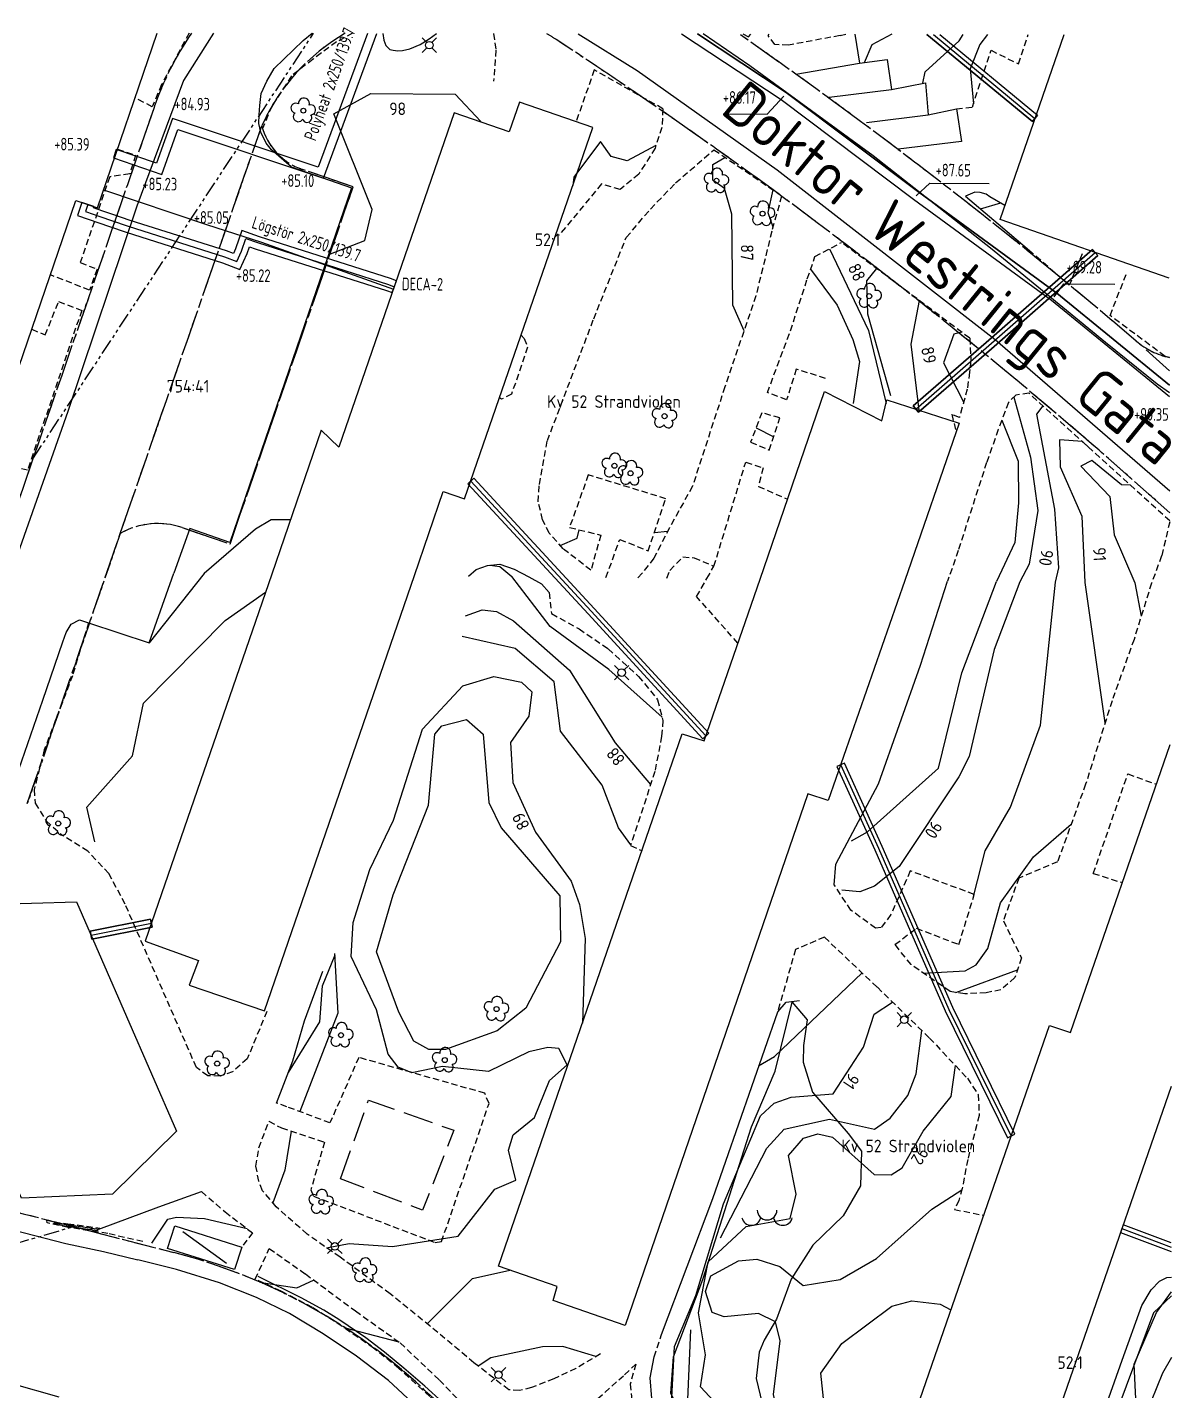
# Model space of a CAD drawing. Header units: metres. Extents: x 148035 to 148980, y 6395313 to 6395676.
# Drawn here: x 148360.6 to 148451.5, y 6395563.7 to 6395671.9 of the extents above; entities that cross this region are included whole.
import ezdxf
from ezdxf.enums import TextEntityAlignment as Align

# ---------------------------------------------------------------- set-up
doc = ezdxf.new("R2010")
doc.units = ezdxf.units.M
for name, pattern in [('CENTERX2', [4, 2.5, -0.5, 0.5, -0.5]), ('DASHED', [0.75, 0.5, -0.25]), ('PHANTOM', [2.5, 1.25, -0.25, 0.25, -0.25, 0.25, -0.25]), ('Specialområde', [3.2, 2.4, -0.8])]:
    doc.linetypes.add(name, pattern=pattern)
for name, color, linetype in [('M-BEF-BELYSNINGSSTOLPE', 4, 'Continuous'), ('M-BEF-FV', 4, 'FJARRVARME'), ('M-BEF-FV-TEXT', 1, 'Continuous'), ('M-BEF-MARKLINJE', 4, 'Continuous'), ('M-BEF-MUR', 4, 'Stödmur'), ('M-BEF-NIVÅKURVA-PRIMÄR-0.5M', 250, 'Continuous'), ('M-BEF-NIVÅKURVA-PRIMÄR-1.0M', 250, 'Continuous'), ('M-BEF-STAKET', 4, 'STAKET'), ('M-BEF-TRÄD', 4, 'Continuous'), ('M-BEF-VÄGKANT', 13, 'DASHED'), ('M-BEF-VÄGKANTSTÖD', 13, 'Continuous'), ('M-FASTIGHETSBETECKNING', 3, 'Continuous'), ('M-GATUNAMN', 3, 'Continuous'), ('M-GR-ANVÄNDNINGSGRÄNS', 4, 'CENTERX2'), ('M-GR-FASTIGHETSGRÄNS', 3, 'PHANTOM'), ('M-HUS-YTTER', 3, 'Continuous')]:
    doc.layers.add(name, color=color, linetype=linetype)
doc.layers.add('M-BEF-SPECIALOMRÅDE', color=4, linetype='Specialområde', lineweight=25)
doc.styles.add('ISO', font='iso.shx', dxfattribs={"height": 2.5})
doc.linetypes.add('FJARRVARME', pattern='A,0.5,-0.2,["FV",Standard,S=0.1,R=0,X=-0.1,Y=-0.05],-0.2', length=0.9)
doc.linetypes.add('STAKET', pattern='A,7,[134,morastr.shx,S=0.8,R=0,X=0,Y=0],0.6,[134,morastr.shx,S=0.8,R=0,X=0,Y=0],1', length=8.6)
doc.linetypes.add('Stödmur', pattern='A,3,[104,sma.shx,S=1,R=0,X=0,Y=0],3', length=6)

# ---------------------------------------------------------------- blocks, each defined once
blk = doc.blocks.new('PRI_M_BERG')
for centre, radius, start, end in [((-1.25, 0.43), 0.765, 192.2902, 347.7098), ((0, 0.87), 0.784, 180, 0), ((1.25, 0.43), 0.765, 192.2902, 347.7098)]:
    blk.add_arc(centre, radius, start, end)
blk = doc.blocks.new('PRI_M_LÖVTRÄD')
blk.add_circle((0, 0), 0.2)
for centre, radius, start, end in [((-0.601762, 0.206006), 0.384732, 57.341651, 261.23001), ((0.047722, 0.56156), 0.443002, 345.022908, 184.096476), ((0.585988, 0.07036), 0.392534, 269.444378, 106.321877), ((-0.395828, -0.476108), 0.401424, 131.233971, 330.911027), ((0.306072, -0.564084), 0.367104, 196.976003, 41.224955)]:
    blk.add_arc(centre, radius, start, end)
blk = doc.blocks.new('PRI_L_BELYS')
for points in [[(-0.21, 0.21, 0), (-0.57, 0.57, 0)], [(0.21, 0.21, 0), (0.57, 0.57, 0)], [(-0.21, -0.21, 0), (-0.57, -0.57, 0)], [(0.21, -0.21, 0), (0.57, -0.57, 0)]]:
    blk.add_polyline3d(points)
blk.add_circle((0, 0), 0.3)

msp = doc.modelspace()

# ---------------------------------------------------------------- linework, layer by layer
at = {"layer": 'M-BEF-FV'}
for p, q in [((148432.54, 6395671.36), (148440.6, 6395664.68)), ((148365.69, 6395599.83), (148370.47, 6395600.78)), ((148447.49, 6395576.53), (148451.42, 6395575.06))]:
    msp.add_line(p, q, dxfattribs=at)
for points in [[(148387.61, 6395671.43), (148383.72, 6395660.82), (148372.14, 6395664.69), (148370.88, 6395661.12), (148367.67, 6395662.21), (148367.45, 6395661.55), (148371.31, 6395660.24), (148372.56, 6395663.81), (148384.14, 6395659.94), (148388.36, 6395671.43)], [(148367.45, 6395661.55), (148371.31, 6395660.24), (148372.56, 6395663.81), (148384.14, 6395659.94), (148388.36, 6395671.43)], [(148412.54, 6395671.39), (148420.46, 6395666.18), (148430.97, 6395658.26), (148441.9, 6395650.25), (148451.28, 6395642.61)], [(148412.54, 6395671.39), (148420.46, 6395666.18), (148430.97, 6395658.26), (148441.9, 6395650.25), (148451.28, 6395642.61)], [(148451.28, 6395643.51), (148442.33, 6395650.8), (148431.39, 6395658.82), (148420.86, 6395666.75), (148413.81, 6395671.39)], [(148413.81, 6395671.39), (148420.86, 6395666.75), (148431.39, 6395658.82), (148442.33, 6395650.8), (148451.28, 6395643.51)]]:
    msp.add_lwpolyline(points, dxfattribs=at)
at = {"layer": 'M-BEF-FV', "ltscale": 0.8}
for points in [[(148432.03, 6395671.36), (148440.4, 6395664.43), (148440.81, 6395664.93)], [(148440.4, 6395664.43), (148432.03, 6395671.36)], [(148433.05, 6395671.36), (148440.81, 6395664.93), (148440.4, 6395664.43)], [(148366.67, 6395659.01), (148374.84, 6395656.27), (148379.2, 6395654.87), (148389.69, 6395651.13)], [(148389.92, 6395651.8), (148389.44, 6395651.96), (148379.04, 6395655.29), (148377.65, 6395655.78), (148377.14, 6395654.34), (148376.98, 6395653.96), (148376.43, 6395654.17), (148368.79, 6395656.59), (148367.48, 6395657.04), (148366.62, 6395657.33), (148365.87, 6395657.59), (148365.9, 6395657.69), (148364.95, 6395658.01), (148364.6, 6395656.97), (148366.3, 6395656.39), (148367.15, 6395656.1), (148368.48, 6395655.64), (148376.11, 6395653.22), (148377.5, 6395652.7), (148378.07, 6395653.96), (148378.26, 6395654.5), (148378.72, 6395654.34), (148389.12, 6395651.01), (148389.59, 6395650.85), (148389.92, 6395651.8)], [(148365.43, 6395657.85), (148365.23, 6395657.28), (148366.46, 6395656.86), (148367.31, 6395656.57), (148368.64, 6395656.12), (148376.27, 6395653.69), (148377.24, 6395653.33), (148377.61, 6395654.15), (148377.96, 6395655.14), (148378.88, 6395654.82), (148389.28, 6395651.49), (148389.75, 6395651.32)], [(148445.6, 6395653.79), (148437.16, 6395646.4), (148431.36, 6395641.36), (148430.94, 6395641.85), (148436.73, 6395646.89), (148445.17, 6395654.28), (148445.6, 6395653.79)], [(148431.15, 6395641.6), (148436.95, 6395646.65), (148445.39, 6395654.03)], [(148414.72, 6395615.87), (148405.61, 6395625.78), (148396.06, 6395636.11), (148395.58, 6395635.67), (148405.13, 6395625.34), (148414.24, 6395615.43), (148414.72, 6395615.87)], [(148395.82, 6395635.89), (148405.37, 6395625.56), (148414.48, 6395615.65)], [(148439, 6395584.02), (148434.07, 6395594.08), (148428.48, 6395606.86), (148425.47, 6395613.5), (148424.87, 6395613.23), (148427.89, 6395606.6), (148433.48, 6395593.81), (148438.42, 6395583.73), (148439, 6395584.02)], [(148425.17, 6395613.37), (148428.18, 6395606.73), (148433.77, 6395593.94), (148438.71, 6395583.88)], [(148370.53, 6395600.46), (148365.75, 6395599.52), (148365.62, 6395600.15), (148370.4, 6395601.1), (148370.53, 6395600.46)], [(148451.42, 6395575.41), (148447.61, 6395576.84), (148447.38, 6395576.23), (148451.42, 6395574.71)], [(148451.42, 6395575.41), (148447.61, 6395576.84), (148447.38, 6395576.23), (148451.42, 6395574.71)]]:
    msp.add_lwpolyline(points, dxfattribs=at)
for points in [[(148389.59, 6395650.85), (148389.92, 6395651.8), (148389.44, 6395651.96), (148379.04, 6395655.29), (148377.65, 6395655.78), (148377.14, 6395654.34), (148376.98, 6395653.96), (148376.43, 6395654.17), (148368.79, 6395656.59), (148367.48, 6395657.04), (148366.62, 6395657.33), (148365.87, 6395657.59), (148365.9, 6395657.69), (148364.95, 6395658.01), (148364.6, 6395656.97), (148366.3, 6395656.39), (148367.15, 6395656.1), (148368.48, 6395655.64), (148376.11, 6395653.22), (148377.5, 6395652.7), (148378.07, 6395653.96), (148378.26, 6395654.5), (148378.72, 6395654.34), (148389.12, 6395651.01)], [(148431.36, 6395641.36), (148437.16, 6395646.4), (148445.6, 6395653.79), (148445.17, 6395654.28), (148436.73, 6395646.89), (148430.94, 6395641.85)], [(148414.24, 6395615.43), (148414.72, 6395615.87), (148405.61, 6395625.78), (148396.06, 6395636.11), (148395.58, 6395635.67), (148405.13, 6395625.34)], [(148438.42, 6395583.73), (148439, 6395584.02), (148434.07, 6395594.08), (148428.48, 6395606.86), (148425.47, 6395613.5), (148424.87, 6395613.23), (148427.89, 6395606.6), (148433.48, 6395593.81)], [(148365.75, 6395599.52), (148370.53, 6395600.46), (148370.4, 6395601.1), (148365.62, 6395600.15)]]:
    msp.add_lwpolyline(points, close=True, dxfattribs=at)
at = {"layer": 'M-BEF-FV-TEXT'}
for points in [[(148415.84, 6395665.06), (148419.35, 6395665.02), (148420.67, 6395666.45)], [(148431.18, 6395658.54), (148432.25, 6395659.55), (148436.96, 6395659.51)], [(148442.11, 6395650.53), (148442.88, 6395651.56), (148446.94, 6395651.52)]]:
    msp.add_lwpolyline(points, dxfattribs=at)
at = {"layer": 'M-BEF-MARKLINJE', "lineweight": -3, "flags": 128}
for points in [[(148413.76, 6395560.72), (148412.34, 6395562.11), (148411.69, 6395563.46), (148411.91, 6395566.36), (148414.24, 6395572.49), (148418.11, 6395584.61), (148419.97, 6395589.02), (148421.32, 6395594.52)], [(148421.32, 6395594.52), (148422.52, 6395593.12), (148422.22, 6395591.07), (148422.19, 6395589.75), (148422.94, 6395587.36), (148425.77, 6395584.07), (148426.83, 6395582.67), (148426.76, 6395579.93), (148425.38, 6395577.55), (148422.97, 6395575.21), (148421.26, 6395572.51), (148420.08, 6395569.33), (148419.11, 6395567.68), (148418.72, 6395566.71), (148418.47, 6395564.62), (148419.25, 6395561.43), (148417.97, 6395556.92)], [(148451.45, 6395560.63), (148450.02, 6395560.43), (148448.68, 6395561.36), (148448.48, 6395565.78), (148450.25, 6395569.86), (148451.43, 6395571.51)]]:
    msp.add_lwpolyline(points, dxfattribs=at)
at = {"layer": 'M-BEF-MUR'}
for p, q in [((148363.72, 6395576.71), (148363.75, 6395576.86)), ((148364.71, 6395576.57), (148364.74, 6395576.72)), ((148365.7, 6395576.43), (148365.74, 6395576.57))]:
    msp.add_line(p, q, dxfattribs=at)
at = {"layer": 'M-BEF-MUR', "linetype": 'Continuous', "lineweight": -3, "flags": 128}
for points in [[(148388.85, 6395671.43), (148388.93, 6395670.89), (148389.08, 6395670.48), (148389.4, 6395670.16), (148389.66, 6395670.1), (148390.02, 6395670.05), (148390.4, 6395670.07), (148390.98, 6395670.21), (148391.8, 6395670.56), (148392.51, 6395671), (148393.11, 6395671.43)], [(148366.31, 6395576.49), (148371.05, 6395578.27), (148374.45, 6395579.47)]]:
    msp.add_lwpolyline(points, dxfattribs=at)
at = {"layer": 'M-BEF-MUR', "lineweight": -3, "flags": 128}
for points in [[(148395.63, 6395628.34), (148396.26, 6395628.86), (148397.15, 6395629.19), (148398.12, 6395629.28), (148399.26, 6395628.9), (148400.44, 6395628.29)], [(148400.44, 6395628.29), (148401.43, 6395627.72), (148402.03, 6395627.03)], [(148424.66, 6395603.84), (148424.8, 6395605.48), (148428.18, 6395611.86), (148431.52, 6395621.26), (148433.67, 6395627.95)], [(148380.39, 6395586.5), (148381.7, 6395589.84), (148382.61, 6395593.03), (148384.08, 6395596.98)], [(148410.97, 6395568.12), (148415.03, 6395578.93), (148420.18, 6395593.75), (148420.86, 6395594.52), (148421.91, 6395594.65)], [(148440.67, 6395547.74), (148441.88, 6395550.16), (148443.05, 6395553.01), (148444.09, 6395555.92), (148445.55, 6395560.54), (148447.51, 6395566.09), (148449.07, 6395570.43), (148449.82, 6395571.68), (148450.49, 6395572.35), (148451.06, 6395572.64)]]:
    msp.add_lwpolyline(points, dxfattribs=at)
at = {"layer": 'M-BEF-MUR', "linetype": 'Continuous'}
for points in [[(148366.2, 6395576.5), (148366.2, 6395576.36), (148363.72, 6395576.71), (148362.73, 6395576.9), (148362.76, 6395577)], [(148362.76, 6395577), (148363.77, 6395576.86), (148366.31, 6395576.49)]]:
    msp.add_lwpolyline(points, dxfattribs=at)
at = {"layer": 'M-BEF-NIVÅKURVA-PRIMÄR-0.5M', "lineweight": -3}
for points in [[(148429.23, 6395671.37), (148427.66, 6395670.53), (148427.03, 6395669.1)], [(148436.83, 6395671.35), (148436.23, 6395670.55), (148435.46, 6395668.63), (148435.71, 6395665.84)], [(148410.52, 6395662.52), (148408.23, 6395661.32), (148406.95, 6395661.66), (148406.11, 6395662.84), (148404, 6395660.02), (148403.91, 6395659.35)], [(148419.8, 6395659), (148419.4, 6395657.2), (148419.8, 6395656.07)], [(148422.79, 6395652.71), (148424.9, 6395649.85), (148426.15, 6395647.12), (148426.68, 6395645.39), (148426.17, 6395642.05)], [(148428.02, 6395652.76), (148427.23, 6395651.78), (148427.32, 6395649.17), (148429.12, 6395642.68)], [(148434.79, 6395647.71), (148434.17, 6395647.55), (148433.35, 6395645.28), (148434.94, 6395642.18)], [(148441.23, 6395641.86), (148440.73, 6395641.19), (148442.16, 6395633.65), (148442.47, 6395629), (148442.21, 6395627.87)], [(148437.97, 6395640.73), (148439.26, 6395637.46), (148439.28, 6395634.16), (148439.01, 6395631.01), (148437.55, 6395627.91)], [(148448.16, 6395635.57), (148447.48, 6395635.59), (148445.1, 6395637.51), (148444.25, 6395637.08), (148446.53, 6395634.65), (148446.89, 6395631.62), (148448.52, 6395627.8)], [(148381.5, 6395632.81), (148379.97, 6395632.82), (148378.73, 6395632.07), (148374.67, 6395628.56)], [(148397.33, 6395629.21), (148398.12, 6395629.1), (148399.09, 6395628.31)], [(148374.67, 6395628.56), (148370.29, 6395623.05)], [(148411.01, 6395617.13), (148406.77, 6395620.92), (148402.11, 6395624.35), (148399.09, 6395628.31)], [(148426.04, 6395607.32), (148427.32, 6395608.04), (148432.95, 6395613.08), (148434.8, 6395620.65), (148437.55, 6395627.91)], [(148435.76, 6395603.02), (148436.65, 6395606.53), (148438.66, 6395610), (148441.03, 6395616.51), (148442.22, 6395627.87)], [(148448.52, 6395627.8), (148449.03, 6395625.17)], [(148408.53, 6395607.01), (148407.54, 6395608.36), (148406.25, 6395611.73), (148402.93, 6395616.02), (148402.43, 6395619.95), (148399.34, 6395622.59), (148395.13, 6395623.55)], [(148385.01, 6395598.38), (148385.26, 6395593.64), (148382.25, 6395585.83)], [(148418.66, 6395589.46), (148419.93, 6395590.19), (148426.89, 6395596.83)], [(148434.32, 6395595.28), (148439.22, 6395597.09)], [(148415.63, 6395575.79), (148419.33, 6395582.91), (148420.7, 6395584.44), (148424.28, 6395585.23), (148427.86, 6395584.42), (148429.11, 6395585.31), (148430.51, 6395587.09), (148431.16, 6395588.81), (148431.61, 6395592.26)], [(148381.57, 6395584.27), (148381.05, 6395581.16), (148380.11, 6395578.57)], [(148416.95, 6395540.05), (148422.27, 6395542.72), (148424.15, 6395544.56), (148424.83, 6395546.04), (148425.2, 6395549.58), (148424.88, 6395551.4), (148420.65, 6395559.84), (148419.85, 6395563.36), (148420.37, 6395567.61), (148420.01, 6395569.12), (148418.65, 6395569.79), (148415.94, 6395569.52), (148414.99, 6395569.87), (148414.44, 6395571.55), (148414.87, 6395572.78), (148417.08, 6395573.97), (148418.53, 6395574.11), (148420.35, 6395573.51), (148422.19, 6395572.02), (148425.15, 6395572.49), (148428.03, 6395574.16), (148432.41, 6395578.07), (148434.79, 6395579.62)], [(148370.51, 6395575.37), (148371.77, 6395577.29), (148372.46, 6395577.45), (148374.68, 6395577.34), (148378.07, 6395576.53)], [(148392.37, 6395568.97), (148395.96, 6395572.56), (148398.92, 6395573.22)], [(148451.43, 6395571.2), (148450, 6395569.85), (148447.33, 6395562.66), (148446.68, 6395559.81), (148446.76, 6395558.14), (148448.25, 6395557.21), (148448.33, 6395556.59), (148445.94, 6395550.26), (148442.49, 6395546.06)], [(148385.74, 6395568.68), (148390.11, 6395567.53)], [(148416.75, 6395558.28), (148415.53, 6395560.06), (148414.11, 6395560.89), (148413.05, 6395562.95), (148413.29, 6395568.49)]]:
    msp.add_lwpolyline(points, dxfattribs=at)
msp.add_lwpolyline([(148390.11, 6395593.71), (148388.34, 6395598.51), (148389.67, 6395603.03), (148392.46, 6395610.16), (148392.98, 6395615.8), (148393.52, 6395616.46), (148395.47, 6395616.96), (148396.81, 6395615.8), (148397.24, 6395610.36), (148398.23, 6395608.35), (148402.88, 6395602.96), (148402.93, 6395599.3), (148400.2, 6395594.04), (148397.91, 6395592.23), (148393.82, 6395590.74), (148392.48, 6395590.75), (148391.31, 6395591.42)], close=True, dxfattribs=at)
at = {"layer": 'M-BEF-NIVÅKURVA-PRIMÄR-1.0M', "lineweight": -3}
for points in [[(148431.69, 6395667.47), (148431.88, 6395668.39), (148434.58, 6395670.85), (148434.89, 6395671.36)], [(148384.55, 6395653.88), (148387.41, 6395654.98), (148387.98, 6395657.46), (148384.95, 6395665.05), (148387.88, 6395666.65), (148394.59, 6395666.62), (148396.62, 6395664.45)], [(148417.51, 6395647.81), (148416.61, 6395649.85), (148416.54, 6395657.07), (148415.97, 6395659.13), (148415.03, 6395659.77), (148415.02, 6395661.03), (148415.99, 6395661.58)], [(148436.28, 6395657.5), (148437.88, 6395657.97)], [(148424.3, 6395654.33), (148427.38, 6395647.84), (148428.78, 6395642.05)], [(148431.41, 6395650.23), (148430.74, 6395646.75), (148431.39, 6395641.52)], [(148438.93, 6395642.56), (148440.25, 6395637.78), (148440.84, 6395633.54), (148440.14, 6395629.29), (148439.4, 6395627.9)], [(148418.46, 6395640.11), (148419.86, 6395639.4)], [(148444.87, 6395638.56), (148444.37, 6395639.04), (148442.54, 6395639.15), (148442.61, 6395637.03), (148444.32, 6395633.1), (148444.56, 6395627.84)], [(148402.91, 6395630.78), (148404.26, 6395631.35), (148404.42, 6395632.01)], [(148410.39, 6395631.8), (148411.44, 6395631.9)], [(148439.4, 6395627.9), (148437.37, 6395622.51), (148435.38, 6395614.03), (148434.56, 6395612.39), (148429.81, 6395605.29), (148427.87, 6395603.73), (148426.7, 6395603.28), (148425.28, 6395603.4)], [(148444.56, 6395627.84), (148446.15, 6395616.68)], [(148365.99, 6395607.24), (148365.34, 6395609.99), (148368.98, 6395614.07), (148369.84, 6395618.26), (148376.33, 6395624.81), (148379.52, 6395627.07)], [(148395.39, 6395625.19), (148396.73, 6395625.66), (148397.85, 6395625.52), (148399.2, 6395624.8), (148403.66, 6395620.86), (148407.28, 6395615.09), (148410.09, 6395611.8)], [(148384.38, 6395575.01), (148386.16, 6395575.34), (148389.61, 6395575.11), (148394.82, 6395575.92), (148397.74, 6395579.67), (148399.4, 6395580.38), (148398.82, 6395582.76), (148399.19, 6395583.97), (148400.87, 6395585.36), (148402.07, 6395588.3), (148403.46, 6395589.53), (148402.81, 6395590.82), (148401.94, 6395590.91), (148400.42, 6395590.58), (148397.22, 6395589), (148393.58, 6395589.39), (148391.14, 6395588.9), (148390.06, 6395589.34), (148389.25, 6395590.37), (148388.35, 6395593.89), (148386.32, 6395598.15), (148386.49, 6395600.83), (148387.8, 6395605.04), (148389.68, 6395608.96), (148392, 6395616.2), (148395.18, 6395619.64), (148397.65, 6395620.36), (148399.85, 6395619.92), (148400.66, 6395619.15), (148400.44, 6395617.23), (148398.97, 6395615.12), (148399.16, 6395611.95), (148400.95, 6395608), (148403.78, 6395604.11), (148404.45, 6395602.26), (148404.9, 6395599.56), (148404.68, 6395592.85)], [(148431.76, 6395596.81), (148435.06, 6395597), (148435.92, 6395597.47), (148436.87, 6395598.77), (148437.87, 6395602.39), (148440.48, 6395606.05), (148443.48, 6395608.65)], [(148381.34, 6395588.93), (148383.83, 6395592.95), (148384.06, 6395595.82), (148385.06, 6395598.27)], [(148410.78, 6395559.92), (148411.68, 6395561.09), (148412, 6395567.16), (148413.69, 6395571.22), (148415.89, 6395578.49), (148418.81, 6395585.48), (148419.9, 6395586.5), (148421.26, 6395586.98), (148424.57, 6395587.24), (148427, 6395590.95), (148427.84, 6395593.56), (148429.29, 6395594.52)], [(148422.64, 6395552.1), (148420.4, 6395555.54), (148419.37, 6395558.26), (148414.06, 6395563.97), (148414.45, 6395566.52), (148413.89, 6395569.83), (148414.67, 6395573.9), (148417.68, 6395576.7), (148421.16, 6395577.34), (148421.64, 6395579.26), (148421.03, 6395582.33), (148422.24, 6395583.7), (148423.36, 6395584.06), (148424.52, 6395583.79), (148427.83, 6395580.84), (148429.19, 6395580.8), (148430.05, 6395581.36), (148431.72, 6395584.28), (148433.95, 6395587.01), (148434.29, 6395589.48)], [(148379.38, 6395572.22), (148382.01, 6395571.83), (148383.34, 6395572.45)], [(148423.12, 6395538.52), (148426.5, 6395542.5), (148426.23, 6395544.15), (148426.62, 6395551.27), (148424.06, 6395560.77), (148423.6, 6395565.05), (148425.28, 6395567.42), (148429.24, 6395570.37), (148430.82, 6395570.79), (148433.08, 6395570.53), (148433.93, 6395570.07)], [(148405.75, 6395566.37), (148403.13, 6395567.18), (148401.51, 6395567.15), (148397.41, 6395566.26), (148396.41, 6395565.62)], [(148451.44, 6395566.29), (148450.71, 6395565.04), (148449.38, 6395561.73), (148450.12, 6395561.25), (148451.45, 6395561.12)]]:
    msp.add_lwpolyline(points, dxfattribs=at)
at = {"layer": 'M-BEF-SPECIALOMRÅDE', "lineweight": -3, "flags": 128}
msp.add_lwpolyline([(148385.48, 6395580.48), (148387.71, 6395586.73), (148394.48, 6395584.34), (148392, 6395578)], close=True, dxfattribs=at)
at = {"layer": 'M-BEF-STAKET', "lineweight": -3, "flags": 128}
msp.add_lwpolyline([(148439.66, 6395514.91), (148436.45, 6395516.49), (148433.09, 6395518.37), (148429.55, 6395520.73), (148425.47, 6395523.91), (148421.53, 6395528.33), (148415.15, 6395536.22), (148410.27, 6395542.35), (148406.41, 6395547.11), (148402.5, 6395551.8), (148399.98, 6395554.98), (148397.48, 6395558.07), (148395.04, 6395561.15), (148393.57, 6395562.74), (148392.16, 6395564.03), (148390.5, 6395565.44), (148388.96, 6395566.71), (148387.49, 6395567.86), (148385.36, 6395569.31), (148384.16, 6395570.05), (148382.36, 6395571.03), (148378.95, 6395572.73)], dxfattribs=at)
at = {"layer": 'M-BEF-VÄGKANT', "lineweight": -3}
for points in [[(148373.46, 6395671.46), (148371.28, 6395667.37), (148370.54, 6395665.61), (148369.18, 6395666.31)], [(148386.44, 6395671.44), (148385.17, 6395670.77), (148383.3, 6395669.39), (148381.59, 6395668.06), (148380.02, 6395665.65), (148379.3, 6395663.89)], [(148397.62, 6395671.42), (148397.81, 6395670.1), (148397.63, 6395667.64)], [(148417.42, 6395671.39), (148417.87, 6395671.16)], [(148417.87, 6395671.16), (148418.04, 6395671.38)], [(148425.14, 6395671.26), (148421.04, 6395670.51), (148419.96, 6395670.54), (148419.43, 6395671.26), (148419.49, 6395671.38)], [(148434.36, 6395665.44), (148435.63, 6395665.59), (148437.11, 6395670.09), (148439.3, 6395669.01), (148440.06, 6395671.35)], [(148405.62, 6395668.54), (148404.18, 6395664.42)], [(148411.07, 6395665.45), (148405.62, 6395668.54)], [(148411.07, 6395665.45), (148410.99, 6395663.95), (148410.45, 6395662.33), (148409.15, 6395660.27), (148407.68, 6395659.04), (148406.2, 6395659.48), (148402.83, 6395655.42)], [(148367.77, 6395662.23), (148369.22, 6395661.77), (148368.75, 6395660.28), (148367.16, 6395660.05), (148364.82, 6395653.23), (148366.16, 6395652.72), (148365.56, 6395651.05), (148362.45, 6395652.26)], [(148406.55, 6395628.23), (148407.65, 6395631.26), (148409.9, 6395630.34), (148411.3, 6395634.49), (148405.15, 6395636.38), (148403.66, 6395632.21), (148406.14, 6395631.59), (148405.35, 6395628.81), (148403.14, 6395630.52), (148402.04, 6395631.74), (148401.52, 6395632.82), (148401.17, 6395634.25), (148401.27, 6395635.62), (148401.9, 6395639.1), (148405.58, 6395648.77), (148408.16, 6395655.23), (148410.08, 6395657.48), (148412.08, 6395659.57), (148415.1, 6395662.18)], [(148420.49, 6395658.52), (148415.1, 6395662.18)], [(148420.49, 6395658.52), (148419.71, 6395655.72), (148418.45, 6395650.6), (148415.99, 6395643.38), (148413.42, 6395635.48), (148411.58, 6395632.17), (148410.36, 6395629.76), (148409.41, 6395628.58), (148409.07, 6395628.21)], [(148423.98, 6395644.04), (148421.65, 6395644.78), (148420.89, 6395642.34), (148419.36, 6395642.91), (148421.19, 6395647.82), (148422.53, 6395651.94), (148423.14, 6395653.71), (148425.24, 6395654.84)], [(148435.42, 6395647.24), (148425.24, 6395654.84)], [(148444.35, 6395653.93), (148443.31, 6395651.43), (148440.35, 6395654.03)], [(148451.27, 6395645.71), (148450.92, 6395645.79), (148446.56, 6395649.04), (148447.87, 6395652.39)], [(148360.97, 6395647.94), (148362.05, 6395647.49), (148363.1, 6395650.15), (148364.94, 6395649.44), (148360.64, 6395636.75), (148357.41, 6395637.56)], [(148399.81, 6395647.46), (148400.07, 6395647.22), (148400.33, 6395646.51), (148399.06, 6395642.8), (148398.27, 6395642.38), (148398.1, 6395642.49)], [(148435.42, 6395647.24), (148435.51, 6395645.48), (148435.41, 6395644.53), (148435.22, 6395643.19), (148434.6, 6395640.94), (148434, 6395641.19), (148434.34, 6395639.8)], [(148440.12, 6395642.87), (148439.08, 6395642.7), (148438.49, 6395642.13), (148437.69, 6395639.97), (148436.76, 6395637.35), (148434.51, 6395630.37), (148433.67, 6395627.95)], [(148451.3, 6395632.72), (148440.12, 6395642.87)], [(148411.37, 6395628.18), (148411.62, 6395628.79), (148412.65, 6395629.87), (148413.54, 6395629.8), (148415.12, 6395629.13), (148417.64, 6395637.38), (148419.02, 6395636.94), (148418.65, 6395635.46), (148420.96, 6395634.45)], [(148451.3, 6395632.65), (148450.65, 6395629.94), (148449.85, 6395627.79)], [(148414.56, 6395628.15), (148415.12, 6395629.13)], [(148417.02, 6395623.01), (148413.74, 6395626.72), (148414.56, 6395628.15)], [(148449.85, 6395627.79), (148448.46, 6395623.32), (148446.72, 6395618.45), (148444.62, 6395611.82), (148442.4, 6395605.66), (148439.32, 6395604.37), (148438.09, 6395600.98), (148439.52, 6395598.02), (148439.01, 6395596.46), (148437.9, 6395595.49), (148436.73, 6395595.26), (148435.02, 6395595.16), (148433.87, 6395595.36), (148430.77, 6395597.49), (148429.49, 6395599.09), (148431.18, 6395600.38), (148434.56, 6395599.09), (148435.78, 6395603.07), (148430.7, 6395604.93), (148429.16, 6395601.46), (148428.4, 6395600.45), (148427.94, 6395600.39), (148425.99, 6395601.81), (148424.66, 6395603.84)], [(148402.03, 6395627.03), (148402.23, 6395625.36), (148404.42, 6395624.15), (148406.72, 6395622.57), (148409.12, 6395620.38), (148410.65, 6395618.53), (148411.07, 6395616.87), (148410.97, 6395615.63), (148410.43, 6395612.82), (148409.26, 6395609.25), (148408.51, 6395606.95), (148409.41, 6395606.54)], [(148365.48, 6395624.63), (148364.2, 6395620.43), (148361.97, 6395614.55), (148361.16, 6395611.39)], [(148445.23, 6395604.74), (148447.97, 6395612.63)], [(148447.97, 6395612.63), (148450.24, 6395611.81)], [(148361.16, 6395611.39), (148361.25, 6395610.32), (148362.11, 6395608.91), (148363.43, 6395607.74)], [(148379.64, 6395593.78), (148378.08, 6395590.02), (148376.92, 6395588.98), (148375.92, 6395588.64), (148374.94, 6395588.67), (148374.04, 6395589.33), (148368.39, 6395602.29), (148367.09, 6395604.72), (148365.43, 6395606.5), (148363.43, 6395607.74)], [(148445.23, 6395604.74), (148447.54, 6395604)], [(148423.89, 6395599.67), (148421.6, 6395598.7), (148420.18, 6395593.75)], [(148423.89, 6395599.67), (148428.09, 6395595.69), (148432.23, 6395591.66), (148435.24, 6395588.47), (148436.1, 6395587.17)], [(148384.22, 6395583.4), (148383.12, 6395579.61), (148383.34, 6395579.11), (148392.99, 6395575.42), (148393.5, 6395575.5), (148397.27, 6395586.46), (148396.93, 6395587.28), (148386.93, 6395590.12), (148384.64, 6395584.92)], [(148436.1, 6395587.17), (148436.17, 6395585.51), (148435.26, 6395582.03), (148434.82, 6395579.71), (148434.56, 6395578.77)], [(148384.64, 6395584.92), (148381.22, 6395586.21), (148380.39, 6395586.5)], [(148378.77, 6395581.48), (148379.01, 6395582.95), (148379.8, 6395585.06)], [(148379.8, 6395585.06), (148380.8, 6395584.52), (148384.22, 6395583.4)], [(148398.83, 6395563.73), (148396.07, 6395565.88), (148392.58, 6395568.8), (148389.42, 6395571.35), (148385.45, 6395574.26), (148382.83, 6395576.09), (148380.37, 6395578.27), (148379.3, 6395579.54), (148378.99, 6395580.29), (148378.77, 6395581.48)], [(148374.45, 6395579.47), (148376.32, 6395577.86), (148378.5, 6395576.2), (148377.64, 6395575.07)], [(148434.56, 6395578.77), (148434.21, 6395578.05), (148436.53, 6395577.59)], [(148378.72, 6395572.52), (148379.82, 6395574.95), (148382.7, 6395572.93), (148386.67, 6395569.99), (148390.22, 6395567.45), (148393.33, 6395564.5), (148396.34, 6395561.4), (148399.4, 6395557.86), (148402.8, 6395553.89), (148406.56, 6395548.85), (148409.95, 6395544.17), (148415.61, 6395536.85), (148420.55, 6395530.58), (148426.18, 6395524.2), (148429.46, 6395521.31), (148434.04, 6395518.28), (148437.67, 6395516.32), (148440.33, 6395515.22)], [(148451.06, 6395572.64), (148451.43, 6395572.67)], [(148441.41, 6395513.62), (148439.16, 6395514.52), (148435.86, 6395516.08), (148432.69, 6395517.95), (148429.54, 6395519.97), (148427.11, 6395521.92), (148423.78, 6395525.21), (148420.44, 6395529.01), (148416.36, 6395534.17), (148412.28, 6395539.34), (148408.02, 6395544.59), (148403.94, 6395549.68), (148400.28, 6395554.2), (148397.75, 6395557.33), (148395.05, 6395560.62), (148392.56, 6395563.21), (148390.12, 6395565.42), (148388.11, 6395567.04), (148385.61, 6395568.77), (148383.25, 6395570.26), (148380.76, 6395571.57), (148378.72, 6395572.52)], [(148410.37, 6395566.35), (148410.97, 6395568.12)], [(148406.11, 6395566.58), (148404.16, 6395565.43), (148402.41, 6395564.6), (148400.65, 6395563.91), (148399.69, 6395563.68), (148398.83, 6395563.73)], [(148404.23, 6395556.36), (148404.16, 6395559.53), (148404.65, 6395561.43), (148405.89, 6395563.02), (148408.03, 6395564.93), (148408.92, 6395565.77), (148408.48, 6395564.19), (148408.76, 6395561.23), (148409.58, 6395558.05)]]:
    msp.add_lwpolyline(points, dxfattribs=at)
msp.add_lwpolyline([(148418.03, 6395638.98), (148419.51, 6395638.35), (148420.36, 6395640.9), (148418.92, 6395641.31)], close=True, dxfattribs=at)
at = {"layer": 'M-BEF-VÄGKANT', "color": 3, "lineweight": -3}
msp.add_lwpolyline([(148369.79, 6395575.5), (148367.02, 6395576.13), (148363.88, 6395576.63), (148362.21, 6395576.99), (148362.17, 6395577.21), (148362.74, 6395577.07), (148363.84, 6395576.92), (148366.39, 6395576.57)], dxfattribs=at)
at = {"layer": 'M-BEF-VÄGKANTSTÖD', "lineweight": -3}
for points in [[(148375.41, 6395671.45), (148373.01, 6395667.7), (148369.32, 6395657.72), (148363.85, 6395641.42), (148359.38, 6395628.71)], [(148381.56, 6395660.84), (148379.99, 6395662.18), (148379.57, 6395662.71), (148379.15, 6395663.58), (148379.01, 6395664.28), (148379.03, 6395664.97), (148379.08, 6395665.72), (148379.19, 6395666.67), (148379.62, 6395667.63), (148380.22, 6395668.64), (148382.51, 6395670.87), (148383.24, 6395671.44)], [(148404.33, 6395671.41), (148409.03, 6395668.5), (148420.14, 6395660.61), (148437.45, 6395647.14), (148451.3, 6395635.11)], [(148451.28, 6395642.9), (148450.3, 6395643.58), (148446.19, 6395646.89), (148437.08, 6395654.37), (148427.77, 6395661.71), (148417.98, 6395668.85), (148414.26, 6395671.39)], [(148425.14, 6395671.26), (148425.59, 6395671.37)], [(148426.29, 6395671.37), (148426.66, 6395669.06), (148428.88, 6395669.36), (148429.2, 6395666.97), (148431.9, 6395667.51), (148432.12, 6395664.97), (148434.36, 6395665.44), (148434.76, 6395662.85), (148429.74, 6395662.23)], [(148421.63, 6395668.19), (148426.66, 6395669.06)], [(148424.26, 6395666.36), (148429.2, 6395666.97)], [(148427.23, 6395664.36), (148432.12, 6395664.97)], [(148381.56, 6395660.84), (148386.36, 6395659.16), (148376.7, 6395631.01), (148373.51, 6395632.11), (148372.25, 6395628.58)], [(148438.22, 6395657.78), (148437.02, 6395658.47), (148436.72, 6395658.66), (148436.24, 6395658.81), (148435.83, 6395658.82), (148435.09, 6395658.52)], [(148435.09, 6395658.52), (148437.67, 6395656.32), (148440.35, 6395654.03)], [(148364.76, 6395624.87), (148365.48, 6395624.63), (148370.29, 6395623.05), (148372.25, 6395628.58)], [(148347.39, 6395594.79), (148347.84, 6395596.76), (148348.38, 6395598.16), (148349.17, 6395599.45), (148350.13, 6395600.52), (148352.17, 6395602.34), (148354.9, 6395604.36), (148356.63, 6395606.12), (148358.07, 6395608.22), (148358.9, 6395610.15), (148359.96, 6395612.99), (148361.86, 6395618.5), (148363.45, 6395623.12), (148363.7, 6395623.86), (148364.1, 6395624.53), (148364.76, 6395624.87)], [(148413.76, 6395560.72), (148410.99, 6395558.87), (148410.48, 6395561.43), (148410.19, 6395563.04), (148410.07, 6395564.68), (148410.37, 6395566.35)]]:
    msp.add_lwpolyline(points, dxfattribs=at)
at = {"layer": 'M-BEF-VÄGKANTSTÖD', "color": 1, "lineweight": -3}
for points in [[(148347.39, 6395594.79), (148347.21, 6395591.82), (148347.65, 6395589.6), (148348.61, 6395586.79), (148349.83, 6395583.59), (148350.43, 6395582.4), (148351.28, 6395581.15), (148352.58, 6395579.68), (148354.68, 6395578.09), (148356.75, 6395577.17), (148359.48, 6395576.43), (148363.67, 6395575.36), (148366.68, 6395574.7), (148369.39, 6395574.06)], [(148441.38, 6395512.41), (148437.97, 6395513.6), (148434.64, 6395515.25), (148430.67, 6395517.57), (148427.26, 6395519.98), (148424.47, 6395522.59), (148420.41, 6395527.06), (148416.47, 6395531.96), (148411.75, 6395537.77), (148406.83, 6395543.93), (148403.03, 6395548.81), (148399.47, 6395553.26), (148396.29, 6395557.2), (148393.64, 6395560.31), (148391.53, 6395562.39), (148389.28, 6395564.47), (148386.74, 6395566.4), (148384.1, 6395568.18), (148381.42, 6395569.78), (148378.81, 6395571.06), (148375.88, 6395572.22), (148372.46, 6395573.28), (148369.39, 6395574.06)], [(148348.63, 6395563.64), (148350.78, 6395564.03), (148354.17, 6395564.44), (148355.13, 6395564.39), (148357.48, 6395564.36), (148359.39, 6395564.23), (148363.13, 6395563.18)]]:
    msp.add_lwpolyline(points, dxfattribs=at)
at = {"layer": 'M-GR-ANVÄNDNINGSGRÄNS', "lineweight": -3, "flags": 128}
for points in [[(148373.66, 6395671.46, 0.067822), (148370.68, 6395665.55)], [(148385.86, 6395671.44, 0.158532), (148379.23, 6395664.09)], [(148448.64, 6395647, 0.02441), (148417.12, 6395671.39)], [(148451.3, 6395633.36, 0.038508), (148402.61, 6395670.94)], [(148379.23, 6395664.09, 0.250465), (148382.44, 6395660.64)], [(148448.64, 6395647, 0.124263), (148451.27, 6395645.7)], [(148372.92, 6395632.19, 0.215503), (148368, 6395631.73)], [(148396.61, 6395558.93, 0.16156), (148372.26, 6395574.63)]]:
    msp.add_lwpolyline(points, format="xyb", dxfattribs=at)
at = {"layer": 'M-GR-ANVÄNDNINGSGRÄNS', "lineweight": -3}
msp.add_lwpolyline([(148402.61, 6395670.94, 0.013871), (148401.86, 6395671.41)], format="xyb", dxfattribs=at)
at = {"layer": 'M-GR-ANVÄNDNINGSGRÄNS', "lineweight": -3, "flags": 128}
for points in [[(148370.68, 6395665.55), (148361.07, 6395637.66)], [(148368, 6395631.73), (148379.23, 6395664.09)], [(148386.48, 6395659.25), (148382.44, 6395660.64)], [(148376.71, 6395630.89), (148386.48, 6395659.25)], [(148451.28, 6395644.64), (148448.64, 6395647)], [(148361.07, 6395637.66), (148357.99, 6395628.73)], [(148372.92, 6395632.19), (148376.71, 6395630.89)], [(148366.93, 6395628.64), (148368, 6395631.73)], [(148360.62, 6395610.28), (148366.93, 6395628.64)], [(148357.88, 6395578.34), (148364.28, 6395576.69)], [(148364.28, 6395576.69), (148372.26, 6395574.63)]]:
    msp.add_lwpolyline(points, dxfattribs=at)
at = {"layer": 'M-GR-FASTIGHETSGRÄNS', "lineweight": -3}
for points in [[(148361.07, 6395637.66), (148383.34, 6395671.44)], [(148370.68, 6395665.55), (148361.07, 6395637.66)], [(148368, 6395631.73), (148379.23, 6395664.09)], [(148386.48, 6395659.25), (148382.44, 6395660.64)], [(148376.71, 6395630.89), (148386.48, 6395659.25)], [(148361.07, 6395637.66), (148352.59, 6395613.05)], [(148372.92, 6395632.19), (148376.71, 6395630.89)], [(148368, 6395631.73), (148360.62, 6395610.28)], [(148357.88, 6395578.34), (148364.28, 6395576.69)], [(148328.37, 6395566.15), (148364.28, 6395576.69)], [(148364.28, 6395576.69), (148372.26, 6395574.63)]]:
    msp.add_lwpolyline(points, dxfattribs=at)
for points in [[(148373.66, 6395671.46, 0.067822), (148370.68, 6395665.55)], [(148385.86, 6395671.44, 0.158532), (148379.23, 6395664.09)], [(148402.61, 6395670.94, 0.013871), (148401.86, 6395671.41)], [(148448.64, 6395647, 0.02441), (148417.12, 6395671.39)], [(148451.3, 6395633.36, 0.038508), (148402.61, 6395670.94)], [(148379.23, 6395664.09, 0.250465), (148382.44, 6395660.64)], [(148448.64, 6395647, 0.124263), (148451.27, 6395645.7)], [(148372.92, 6395632.19, 0.215503), (148368, 6395631.73)], [(148396.61, 6395558.93, 0.16156), (148372.26, 6395574.63)]]:
    msp.add_lwpolyline(points, format="xyb", dxfattribs=at)
at = {"layer": 'M-HUS-YTTER', "lineweight": -3}
for points in [[(148354.4, 6395628.77), (148364.48, 6395658.17), (148366.18, 6395657.59), (148370.94, 6395671.46)], [(148451.26, 6395652), (148437.83, 6395656.65), (148442.91, 6395671.34)], [(148427.76, 6395552.23), (148441.75, 6395592.67), (148443.42, 6395592.09), (148451.34, 6395614.97)], [(148451.4, 6395587.81), (148437.18, 6395546.74), (148431.26, 6395548.79), (148431.95, 6395550.78), (148427.76, 6395552.23)], [(148376.43, 6395573.75), (148372.97, 6395576.27)]]:
    msp.add_lwpolyline(points, dxfattribs=at)
for points in [[(148391.34, 6395628.39), (148393.64, 6395635.05), (148395.33, 6395634.47), (148405.5, 6395663.97), (148399.68, 6395665.97), (148398.87, 6395663.62), (148394.51, 6395665.13), (148385.36, 6395638.58), (148383.95, 6395639.92), (148380.02, 6395628.5), (148369.98, 6395599.36), (148374.21, 6395597.81), (148373.48, 6395595.85), (148379.45, 6395593.82)], [(148418.78, 6395628.11), (148423.89, 6395642.99), (148428.45, 6395640.68), (148428.85, 6395642.35), (148434.57, 6395640.48), (148430.27, 6395627.99), (148424.19, 6395610.53), (148422.57, 6395611.05), (148408.07, 6395568.85), (148402.36, 6395570.82), (148402.68, 6395571.93), (148398.01, 6395573.54), (148412.61, 6395615.83), (148414.35, 6395615.27)], [(148360.17, 6395578.94), (148352.33, 6395597.15), (148357.36, 6395602.26), (148364.53, 6395602.49), (148372.45, 6395584.26), (148367.39, 6395579.27)], [(148377.07, 6395573.28), (148371.76, 6395574.95), (148372.32, 6395576.74), (148377.64, 6395575.07)]]:
    msp.add_lwpolyline(points, close=True, dxfattribs=at)

# ---------------------------------------------------------------- block references
at = {"layer": 'M-BEF-BELYSNINGSSTOLPE', "lineweight": -3}
for p in [(148392.53, 6395670.5), (148407.79, 6395620.68), (148430.22, 6395593.12), (148385.03, 6395575.12), (148398.02, 6395564.93)]:
    msp.add_blockref('PRI_L_BELYS', p, dxfattribs=at)
at = {"layer": 'M-BEF-MARKLINJE', "lineweight": -3}
msp.add_blockref('PRI_M_BERG', (148419.34, 6395577.13), dxfattribs=at)
at = {"layer": 'M-BEF-TRÄD', "lineweight": -3}
for p in [(148382.53, 6395665.3), (148415.32, 6395659.73), (148418.98, 6395657.12), (148427.45, 6395650.57), (148411.2, 6395641.04), (148407.22, 6395637.1), (148408.5, 6395636.51), (148363.08, 6395608.7), (148397.87, 6395593.96), (148385.52, 6395591.89), (148375.69, 6395589.63), (148393.75, 6395589.91), (148383.96, 6395578.64), (148387.4, 6395573.2)]:
    msp.add_blockref('PRI_M_LÖVTRÄD', p, dxfattribs=at)

# ---------------------------------------------------------------- texts
at = {"layer": 'M-BEF-FV-TEXT', "linetype": 'Continuous', "style": 'ISO', "width": 0.8}
for s, rotation, p in [('Polyheat 2x250/139.7', 70.1148, (148383.78, 6395662.73)), ('+86.17', 359.4271, (148415.82, 6395665.56)), ('+84.93', 359.4271, (148372.29, 6395665.04)), ('+85.39', 359.4271, (148362.75, 6395661.85)), ('+85.10', 359.4271, (148380.77, 6395658.96)), ('+87.65', 359.4271, (148432.71, 6395659.79)), ('+85.23', 359.4213, (148369.75, 6395658.69)), ('+85.05', 359.4271, (148373.83, 6395656.03)), ('Lögstör 2x250/139.7', 342.1039, (148378.28, 6395655.72)), ('+85.22', 359.4213, (148377.17, 6395651.42)), ('+89.28', 359.4271, (148443.1, 6395652.09)), ('DECA-2', 359.4271, (148390.34, 6395650.74)), ('+90.35', 359.4271, (148448.46, 6395640.4))]:
    msp.add_text(s, height=1, rotation=rotation, dxfattribs=at).set_placement(p, align=Align.BOTTOM_LEFT)
at = {"layer": 'M-BEF-NIVÅKURVA-PRIMÄR-1.0M', "lineweight": -3, "style": 'ISO'}
for s, rotation, p in [('86        ', 181.0787, (148390.67, 6395665.96)), ('87        ', 269.3142, (148417.26, 6395654.69)), ('88        ', 295.5836, (148425.71, 6395652.86)), ('89        ', 282.1743, (148431.54, 6395646.44)), ('90        ', 260.6118, (148441.1, 6395630.51)), ('91        ', 273.157, (148445.2, 6395630.6)), ('88        ', 129.2993, (148408.14, 6395613.8)), ('89        ', 116.8706, (148400.54, 6395608.5)), ('90        ', 238.1593, (148432.46, 6395609)), ('91        ', 236.4508, (148425.9, 6395588.97)), ('92        ', 238.7192, (148431.36, 6395583.1))]:
    msp.add_text(s, height=1, rotation=rotation, dxfattribs=at).set_placement(p)
at = {"layer": 'M-FASTIGHETSBETECKNING', "lineweight": -3, "style": 'ISO'}
for s, p in [('52:1', (148401.91, 6395654.55)), ('754:41', (148373.38, 6395642.92)), ('52:1', (148443.39, 6395565.39))]:
    msp.add_text(s, height=1, dxfattribs=at).set_placement(p, align=Align.CENTER)
at = {"layer": 'M-FASTIGHETSBETECKNING', "color": 55, "lineweight": -3, "style": 'ISO'}
for p in [(148407.18, 6395641.7), (148430.54, 6395582.59)]:
    msp.add_text('Kv 52 Strandviolen', height=1, dxfattribs=at).set_placement(p, align=Align.CENTER)
at = {"layer": 'M-GATUNAMN', "lineweight": -3, "style": 'ISO'}
msp.add_text('Doktor Westrings Gata', height=3.5, rotation=320.9742, dxfattribs=at).set_placement((148434.04, 6395652.42), align=Align.MIDDLE_CENTER)

doc.saveas('drawing.dxf')
